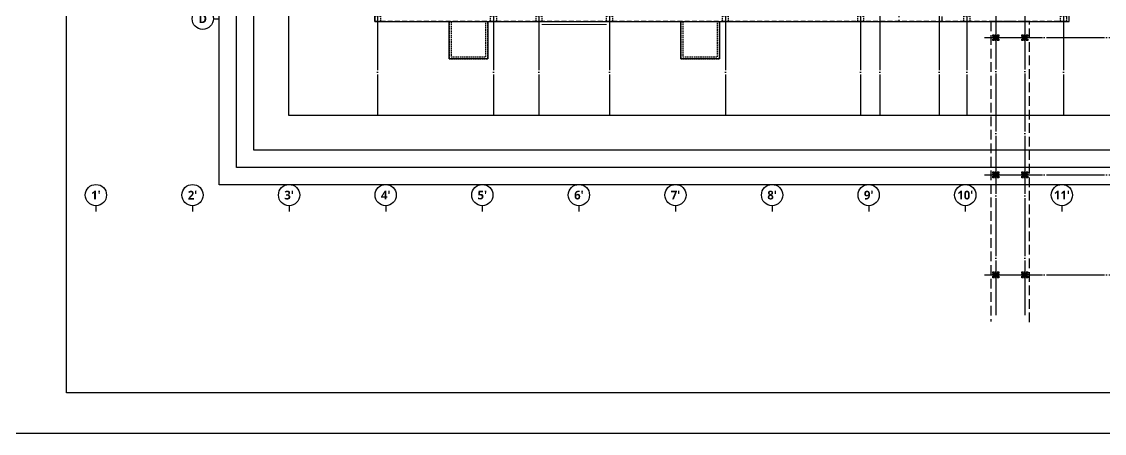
# Model space of a CAD drawing. Header units: millimetres. Extents: x -734060 to 504600, y -7739 to 118800.
# Drawn here: x 4650 to 116734, y 0 to 42600 of the extents above; entities that cross this region are included whole.
import ezdxf
from ezdxf.enums import TextEntityAlignment as Align

# ---------------------------------------------------------------- set-up
doc = ezdxf.new("R2010")
doc.units = ezdxf.units.MM
doc.header["$LTSCALE"] = 200
for name, pattern in [('CEN-GAUN', [32.2, 30, -1, 0.2, -1]), ('DASH', [0.35, 0.25, -0.1]), ('HID2-GAUN', [3.75, 2.5, -1.25]), ('HIDDEN', [0.375, 0.25, -0.125]), ('PHANTOM2', [1.25, 0.625, -0.125, 0.125, -0.125, 0.125, -0.125])]:
    doc.linetypes.add(name, pattern=pattern)
doc.layers.get('DEFPOINTS').update_dxf_attribs({"color": 137})
for name, color, linetype in [('0-S-col', 4, 'Continuous'), ('CEN', 1, 'CEN-GAUN'), ('ETC', 8, 'Continuous'), ('G', 3, 'Continuous'), ('GYP. BOARD', 42, 'Continuous'), ('S-COL', 2, 'Continuous'), ('Slab Line', 7, 'Continuous'), ('STEEL BASE', 13, 'Continuous'), ('WALL-D', 3, 'Continuous'), ('Z-하부구조체', 6, 'HIDDEN'), ('브레이싱', 8, 'Continuous')]:
    doc.layers.add(name, color=color, linetype=linetype)
doc.layers.add('0기존동 축열', color=137, linetype='Continuous', plot=False)
doc.styles.add('스타일1', font='malgun.ttf')
doc.styles.add('스타일2', font='malgunbd.ttf')

# ---------------------------------------------------------------- blocks, each defined once
blk = doc.blocks.new('X-S-PDH')
at = {"layer": 'Z-하부구조체', "color": 251, "ltscale": 3}
for points in [[(-300, -42700), (300, -42700), (300, -43300), (-300, -43300)], [(11700, -42700), (12300, -42700), (12300, -43300), (11700, -43300)], [(16400, -42700), (17000, -42700), (17000, -43300), (16400, -43300)], [(23700, -42700), (24300, -42700), (24300, -43300), (23700, -43300)], [(35700, -42700), (36300, -42700), (36300, -43300), (35700, -43300)], [(49700, -42700), (50300, -42700), (50300, -43300), (49700, -43300)], [(60700, -42700), (61300, -42700), (61300, -43300), (60700, -43300)], [(70700, -42700), (71300, -42700), (71300, -43300), (70700, -43300)], [(63700, -44650), (64300, -44650), (64300, -45250), (63700, -45250)], [(66700, -44650), (67300, -44650), (67300, -45250), (66700, -45250)], [(63700, -58850), (64300, -58850), (64300, -59450), (63700, -59450)], [(66700, -58850), (67300, -58850), (67300, -59450), (66700, -59450)], [(63700, -69200), (64300, -69200), (64300, -69800), (63700, -69800)], [(66700, -69200), (67300, -69200), (67300, -69800), (66700, -69800)]]:
    blk.add_lwpolyline(points, close=True, dxfattribs=at)
blk = doc.blocks.new('DEF-AXIS')
blk.add_line((0, 600), (0, 0))
blk.add_circle((0, 1700), 1100)
at = {"style": '스타일2'}
blk.add_attdef('X', text='', height=900, dxfattribs=at).set_placement((0, 1700), align=Align.MIDDLE)
blk = doc.blocks.new('sheet-line')
at = {"layer": 'DEFPOINTS'}
blk.add_lwpolyline([(168200, -356400), (0, -356400), (0, -237600), (168200, -237600)], close=True, dxfattribs=at)
blk = doc.blocks.new('def-sym')
at = {"layer": 'DEFPOINTS'}
ref = blk.add_blockref('DEF-AXIS', (-16400, -43000), dxfattribs=dict(at, rotation=90))
ref.add_attrib('X', 'D', dxfattribs={"layer": '0', "height": 900, "style": '스타일2'}).set_placement((-18100, -43000), align=Align.MIDDLE)
blk = doc.blocks.new('S-SC21')
at = {"layer": '0-S-col'}
blk.add_lwpolyline([(-175, -175), (175, -175), (175, -156), (25, -156, -0.4142136), (6, -137), (6, 137, -0.4142136), (25, 156), (175, 156), (175, 175), (-175, 175), (-175, 156), (-25, 156, -0.4142136), (-6, 137), (-6, -137, -0.4142136), (-25, -156), (-175, -156)], format="xyb", close=True, dxfattribs=at)
at = {"layer": 'DEFPOINTS'}
blk.add_line((-175, -175), (175, 175), dxfattribs=at)
for points in [[(-200, 200), (200, 200), (200, -200), (-200, -200)], [(-175, 175), (175, 175), (175, -175), (-175, -175)]]:
    blk.add_lwpolyline(points, close=True, dxfattribs=at)
at = {"layer": 'STEEL BASE'}
for points in [[(-225, 225), (225, 225), (225, -225), (-225, -225)], [(-175, 9), (-6, 9), (-6, -10), (-175, -10)], [(6, 9), (175, 9), (175, -10), (6, -10)]]:
    blk.add_lwpolyline(points, close=True, dxfattribs=at)
for centre in [(-125, 83), (125, 83), (-125, -83), (125, -83)]:
    blk.add_circle(centre, 12, dxfattribs=at)
at = {"layer": 'DEFPOINTS', "style": '스타일1'}
for s, p in [('S-SC21', (-107, -94)), ('350X350X12X19', (-80, -143))]:
    blk.add_text(s, height=35, rotation=45, dxfattribs=at).set_placement(p)
blk = doc.blocks.new('x-stu-1Fcol')
for p in [(64000, -44950), (67000, -44950), (64000, -59150), (67000, -59150), (64000, -69500), (67000, -69500)]:
    blk.add_blockref('S-SC21', p)

msp = doc.modelspace()

# ---------------------------------------------------------------- linework, layer by layer
at = {"layer": 'CEN'}
for p, q in [((41500, 95100), (41500, 32900)), ((53500, 95100), (53500, 32900)), ((58200, 95100), (58200, 32900)), ((65500, 95100), (65500, 32900)), ((77500, 95100), (77500, 32900)), ((91500, 95100), (91500, 32900)), ((93500, 95100), (93500, 32900)), ((99625, 95100), (99625, 32900)), ((102500, 95100), (102500, 32900)), ((112500, 95100), (112500, 32900)), ((105500, 43658.751), (105500, 12243.645)), ((108500, 43658.751), (108500, 12243.645)), ((104318.793, 40950), (117500, 40950)), ((104318.793, 26750), (117500, 26750)), ((104318.793, 16400), (117500, 16400))]:
    msp.add_line(p, q, dxfattribs=at)
at = {"layer": 'DEFPOINTS'}
for points in [[(9300, 114600), (146700, 114600), (146700, 4200), (9300, 4200)], [(124700, 25700), (25100, 25700), (25100, 102300), (124700, 102300)], [(122900, 27500), (26900, 27500), (26900, 100500), (122900, 100500)], [(121100, 29300), (28700, 29300), (28700, 98700), (121100, 98700)], [(117500, 32900), (32300, 32900), (32300, 95100), (117500, 95100)]]:
    msp.add_lwpolyline(points, close=True, dxfattribs=at)
at = {"layer": 'ETC', "linetype": 'DASH', "ltscale": 20}
msp.add_lwpolyline([(109000, 11490), (109000, 42600), (105000, 42600), (105000, 11590)], dxfattribs=at)
at = {"layer": 'G', "color": 7, "linetype": 'HID2-GAUN'}
msp.add_lwpolyline([(41200, 86200), (112800, 86200), (112800, 42600), (41200, 42600)], close=True, dxfattribs=at)
at = {"layer": 'S-COL', "color": 6, "linetype": 'HID2-GAUN'}
for p in [(99925, 64125), (95475, 42600)]:
    msp.add_line(p, (99925, 42600), dxfattribs=at)
at = {"layer": 'S-COL', "color": 8, "linetype": 'HIDDEN', "ltscale": 3}
for p, q in [((48900, 42600), (48900, 38765)), ((49100, 42600), (49100, 38965)), ((52700, 38965), (52700, 42600)), ((52900, 38765), (52900, 42600)), ((72900, 42600), (72900, 38765)), ((73100, 42600), (73100, 38965)), ((76700, 38965), (76700, 42600)), ((76900, 38765), (76900, 42600)), ((48900, 38765), (52900, 38765)), ((49100, 38965), (52700, 38965)), ((72900, 38765), (76900, 38765)), ((73100, 38965), (76700, 38965))]:
    msp.add_line(p, q, dxfattribs=at)
at = {"layer": 'S-COL', "color": 6, "linetype": 'HID2-GAUN'}
msp.add_lwpolyline([(91000, 64125), (91000, 61550), (95475, 61550), (95475, 42600)], dxfattribs=at)
at = {"layer": 'Slab Line'}
msp.add_lwpolyline([(112800, 86200), (41200, 86200), (41200, 42600), (112800, 42600), (113100, 42600), (113100, 56870), (112800, 56870)], dxfattribs=at)
for points in [[(48900, 42600), (52900, 42600), (52900, 38765), (48900, 38765)], [(72900, 42600), (76900, 42600), (76900, 38765), (72900, 38765)]]:
    msp.add_lwpolyline(points, close=True, dxfattribs=at)
at = {"layer": '브레이싱', "linetype": 'PHANTOM2', "ltscale": 10, "const_width": 100}
for points in [[(58500, 42300), (65200, 42300)], [(105675, 40950), (108325, 40950)], [(105675, 26750), (108325, 26750)], [(105675, 16400), (108325, 16400)]]:
    msp.add_lwpolyline(points, dxfattribs=at)

# ---------------------------------------------------------------- block references
for name in ['X-S-PDH', 'x-stu-1Fcol']:
    msp.add_blockref(name, (41500, 85900))
at = {"layer": '0기존동 축열'}
ref = msp.add_blockref('DEF-AXIS', (12337.061, 22952.636), dxfattribs=at)
ref.add_attrib('X', "1'", dxfattribs={"layer": 'DEFPOINTS', "height": 900, "style": '스타일2'}).set_placement((12337.061, 24652.636), align=Align.MIDDLE)
ref = msp.add_blockref('DEF-AXIS', (22337.061, 22952.636), dxfattribs=at)
ref.add_attrib('X', "2'", dxfattribs={"layer": 'DEFPOINTS', "height": 900, "style": '스타일2'}).set_placement((22337.061, 24652.636), align=Align.MIDDLE)
ref = msp.add_blockref('DEF-AXIS', (32337.061, 22952.636), dxfattribs=at)
ref.add_attrib('X', "3'", dxfattribs={"layer": 'DEFPOINTS', "height": 900, "style": '스타일2'}).set_placement((32337.061, 24652.636), align=Align.MIDDLE)
ref = msp.add_blockref('DEF-AXIS', (42337.061, 22952.636), dxfattribs=at)
ref.add_attrib('X', "4'", dxfattribs={"layer": 'DEFPOINTS', "height": 900, "style": '스타일2'}).set_placement((42337.061, 24652.636), align=Align.MIDDLE)
ref = msp.add_blockref('DEF-AXIS', (52337.061, 22952.636), dxfattribs=at)
ref.add_attrib('X', "5'", dxfattribs={"layer": 'DEFPOINTS', "height": 900, "style": '스타일2'}).set_placement((52337.061, 24652.636), align=Align.MIDDLE)
ref = msp.add_blockref('DEF-AXIS', (62337.061, 22952.636), dxfattribs=at)
ref.add_attrib('X', "6'", dxfattribs={"layer": 'DEFPOINTS', "height": 900, "style": '스타일2'}).set_placement((62337.061, 24652.636), align=Align.MIDDLE)
ref = msp.add_blockref('DEF-AXIS', (72337.061, 22952.636), dxfattribs=at)
ref.add_attrib('X', "7'", dxfattribs={"layer": 'DEFPOINTS', "height": 900, "style": '스타일2'}).set_placement((72337.061, 24652.636), align=Align.MIDDLE)
ref = msp.add_blockref('DEF-AXIS', (82337.061, 22952.636), dxfattribs=at)
ref.add_attrib('X', "8'", dxfattribs={"layer": 'DEFPOINTS', "height": 900, "style": '스타일2'}).set_placement((82337.061, 24652.636), align=Align.MIDDLE)
ref = msp.add_blockref('DEF-AXIS', (92337.061, 22952.636), dxfattribs=at)
ref.add_attrib('X', "9'", dxfattribs={"layer": 'DEFPOINTS', "height": 900, "style": '스타일2'}).set_placement((92337.061, 24652.636), align=Align.MIDDLE)
ref = msp.add_blockref('DEF-AXIS', (102337.061, 22952.636), dxfattribs=at)
ref.add_attrib('X', "10'", dxfattribs={"layer": 'DEFPOINTS', "height": 900, "style": '스타일2'}).set_placement((102337.061, 24652.636), align=Align.MIDDLE)
ref = msp.add_blockref('DEF-AXIS', (112337.061, 22952.636), dxfattribs=at)
ref.add_attrib('X', "11'", dxfattribs={"layer": 'DEFPOINTS', "height": 900, "style": '스타일2'}).set_placement((112337.061, 24652.636), align=Align.MIDDLE)
at = {"layer": 'GYP. BOARD'}
msp.add_blockref('def-sym', (41500, 85900), dxfattribs=at)
at = {"layer": 'WALL-D'}
msp.add_blockref('sheet-line', (0, 356400), dxfattribs=at)

doc.saveas('drawing.dxf')
